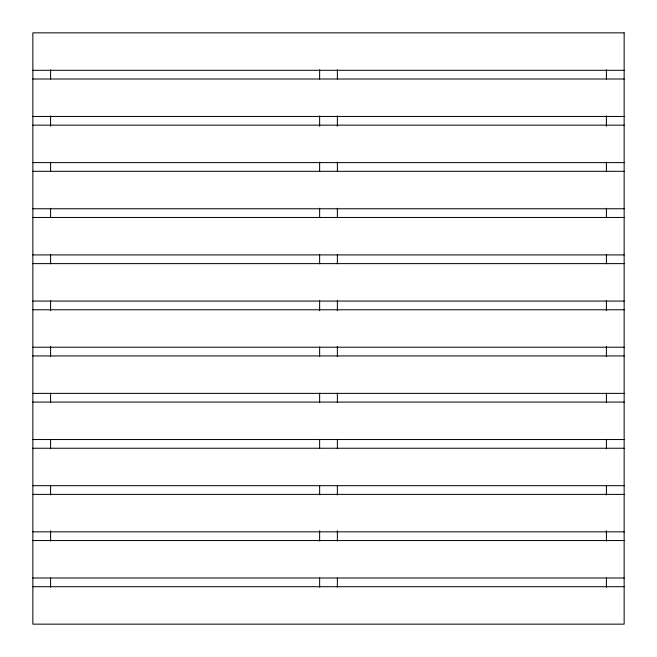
<?xml version="1.0" encoding="UTF-8"?>
<svg xmlns="http://www.w3.org/2000/svg" width="657" height="657" viewBox="0 0 657 657"><rect width="100%" height="100%" fill="white"/><g stroke="black" fill="none" stroke-linecap="round" stroke-linejoin="round"><path stroke-width="0.99" d="M32.85 70.299L624.15 70.299M32.85 79.004L624.15 79.004M32.85 116.453L624.15 116.453M32.85 125.159L624.15 125.159M32.85 162.608L624.15 162.608M32.85 171.313L624.15 171.313M32.85 208.762L624.15 208.762M32.85 217.467L624.15 217.467M32.85 254.916L624.15 254.916M32.85 263.621L624.15 263.621M32.85 301.07L624.15 301.07M32.85 309.776L624.15 309.776M32.85 347.225L624.15 347.225M32.85 355.93L624.15 355.93M32.85 393.379L624.15 393.379M32.85 402.084L624.15 402.084M32.85 439.533L624.15 439.533M32.85 448.238L624.15 448.238M32.85 485.687L624.15 485.687M32.85 494.393L624.15 494.393M32.85 531.841L624.15 531.841M32.85 540.547L624.15 540.547M32.85 577.996L624.15 577.996M32.85 586.701L624.15 586.701M606.411 69.765L606.411 79.045M606.411 116.002L606.411 126.267M606.411 162.065L606.411 171.436M606.411 208.244L606.411 217.631M606.411 254.431L606.411 263.827M606.411 300.495L606.411 310.679M606.411 346.321L606.411 356.505M606.411 393.173L606.411 402.569M606.411 439.369L606.411 448.756M606.411 485.564L606.411 494.935M606.411 530.733L606.411 540.998M606.411 577.955L606.411 587.235M337.37 69.765L337.37 79.045M337.37 116.002L337.37 126.267M337.37 162.065L337.37 171.436M337.37 208.244L337.37 217.631M337.37 254.431L337.37 263.827M337.37 300.495L337.37 310.679M337.37 346.321L337.37 356.505M337.37 393.173L337.37 402.569M337.37 439.369L337.37 448.756M337.37 485.564L337.37 494.935M337.37 530.733L337.37 540.998M337.37 577.955L337.37 587.235M319.63 69.765L319.63 79.045M319.63 116.002L319.63 126.267M319.63 162.065L319.63 171.436M319.63 208.244L319.63 217.631M319.63 254.431L319.63 263.827M319.63 300.495L319.63 310.679M319.63 346.978L319.63 356.217M319.63 393.173L319.63 402.413M319.63 439.369L319.63 448.608M319.63 485.564L319.63 494.803M319.63 530.733L319.63 540.998M319.63 577.955L319.63 587.194M50.589 69.765L50.589 79.045M50.589 116.002L50.589 126.267M50.589 162.065L50.589 171.436M50.589 208.244L50.589 217.631M50.589 254.431L50.589 263.827M50.589 300.495L50.589 310.679M50.589 346.321L50.589 356.505M50.589 393.173L50.589 402.569M50.589 439.369L50.589 448.756M50.589 485.564L50.589 494.935M50.589 530.733L50.589 540.998M50.589 577.955L50.589 587.235M624.15 32.85L32.85 32.85L32.85 624.15L624.15 624.15L624.15 32.85"/></g></svg>
